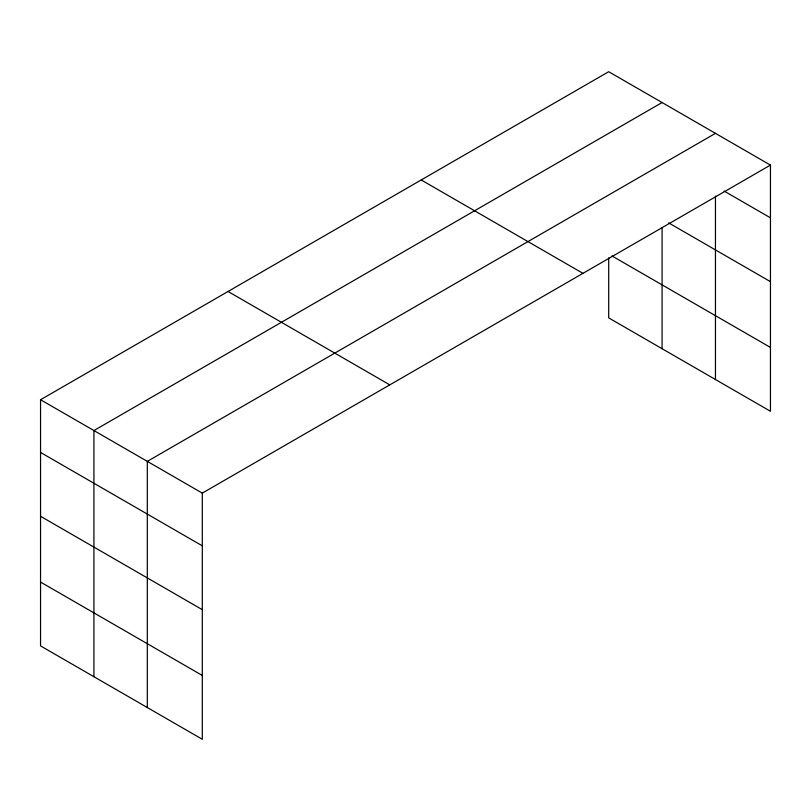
<?xml version="1.0" encoding="UTF-8"?>
<svg xmlns="http://www.w3.org/2000/svg" width="811" height="811" viewBox="0 0 811 811"><rect width="100%" height="100%" fill="white"/><g stroke="black" fill="none" stroke-linecap="round" stroke-linejoin="round"><path stroke-width="1.22" d="M770.45 165.099L608.696 71.713L40.55 399.732L40.55 645.901L202.304 739.287L202.304 493.118L770.45 165.099L770.45 411.268L608.696 317.882L608.696 257.797M662.08 102.531L93.924 430.55L93.924 676.719M715.454 133.349L147.308 461.368L147.308 707.537M724.081 191.041L770.45 217.814M668.609 222.863L770.45 281.65M611.97 255.931L770.45 347.432M421.213 179.961L582.957 273.348M228.043 291.484L389.787 384.87M40.55 399.732L202.304 493.118M40.55 452.447L202.304 545.833M40.55 516.283L202.304 609.669M40.55 582.065L202.304 675.451M715.454 196.08L715.454 379.518M662.08 227.942L662.08 348.7"/></g></svg>
